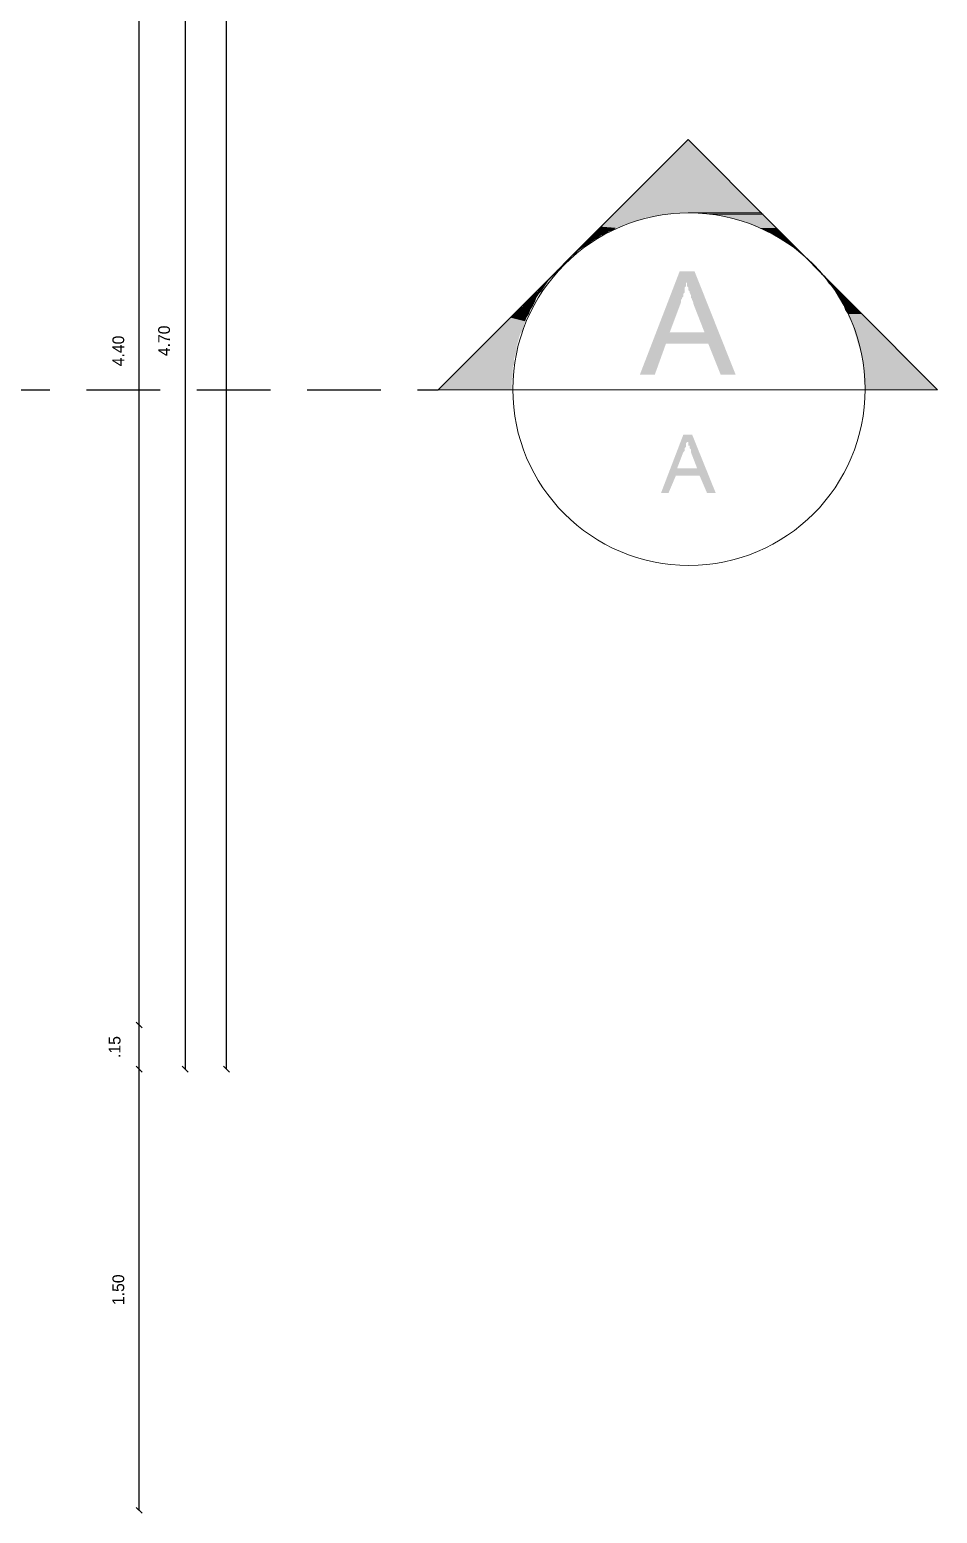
# Model space of a CAD drawing. Header units: metres. Extents: x 6 to 145, y 4 to 18.
# Drawn here: x 20.88 to 23.97, y 6.29 to 11.33 of the extents above; entities that cross this region are included whole.
import ezdxf

# ---------------------------------------------------------------- set-up
doc = ezdxf.new("R2010")
doc.units = ezdxf.units.M
doc.linetypes.add('DASHED2', pattern=[0.375, 0.25, -0.125])
doc.layers.get('0').update_dxf_attribs({"linetype": 'DASHED2'})
for name, color, linetype in [('ARQ - Cotas', 9, 'Continuous'), ('COTA', 5, 'Continuous'), ('G', 7, 'Continuous'), ('J', 7, 'Continuous'), ('N', 7, 'Continuous')]:
    doc.layers.add(name, color=color, linetype=linetype)
doc.layers.add('L', color=7, linetype='Continuous', true_color=0x989898)
doc.layers.add('M', color=7, linetype='Continuous', true_color=0xbababa)
doc.styles.add('ISA', font='stylu.ttf')
doc.dimstyles.new('ANAPAULA25', dxfattribs={"dimscale": 0, "dimtxt": 0.04, "dimasz": 0.02, "dimexe": 0.1, "dimexo": 0.4, "dimgap": 0.05, "dimtad": 1, "dimzin": 4, "dimdsep": 46, "dimtxsty": 'ISA', "dimblk": 'OBLIQUE', "dimcen": 0.03, "dimse1": 1, "dimse2": 1, "dimclrd": 256, "dimclrt": 256, "dimadec": 0, "dimazin": 0, "dimtfac": 1, "dimtmove": 2, "dimatfit": 3, "dimldrblk": 'OPEN30', "dimfxl": 0.1, "dimtolj": 1, "dimtzin": 0, "dimlwd": -1, "dimarcsym": 0})

# ---------------------------------------------------------------- blocks, each defined once
blk = doc.blocks.new('_Oblique')
at = {"color": 0, "linetype": 'ByBlock', "lineweight": -2}
blk.add_line((-0.5, -0.5), (0.5, 0.5), dxfattribs=at)
blk = doc.blocks.new('*D131')
at = {"layer": 'COTA', "ltscale": 1000, "transparency": 16777216}
blk.add_line((21.2529, 7.8017), (21.2529, 7.9517), dxfattribs=at)
at = {"layer": 'Defpoints', "color": 0, "ltscale": 1000, "transparency": 16777216}
for p in [(19.7732, 7.9517), (21.2529, 7.9517), (19.7732, 7.8017)]:
    blk.add_point(p, dxfattribs=at)
at = {"layer": 'COTA', "ltscale": 1000, "transparency": 16777216, "xscale": 0.02, "yscale": 0.02, "zscale": 0.02}
for p, rotation in [((21.2529, 7.9517), 90), ((21.2529, 7.8017), 270)]:
    blk.add_blockref('_Oblique', p, dxfattribs=dict(at, rotation=rotation))
at = {"layer": 'COTA', "ltscale": 1000, "transparency": 16777216, "insert": (21.1693, 7.8767), "char_height": 0.04, "attachment_point": 5, "rotation": 90, "style": 'ISA'}
blk.add_mtext('\\A1;.15', dxfattribs=at)
blk = doc.blocks.new('_Open30')
at = {"layer": 'ARQ - Cotas', "color": 0, "lineweight": -2}
for p, q in [((-1, 0.27), (0, 0)), ((0, 0), (-1, -0.27)), ((0, 0), (-1, 0))]:
    blk.add_line(p, q, dxfattribs=at)
blk = doc.blocks.new('*D132')
at = {"layer": 'COTA', "ltscale": 1000, "transparency": 16777216}
blk.add_line((21.2529, 7.9517), (21.2529, 12.3517), dxfattribs=at)
at = {"layer": 'Defpoints', "color": 0, "ltscale": 1000, "transparency": 16777216}
for p in [(19.8223, 12.3517), (21.2529, 12.3517), (19.8223, 7.9517)]:
    blk.add_point(p, dxfattribs=at)
at = {"layer": 'COTA', "ltscale": 1000, "transparency": 16777216, "xscale": 0.02, "yscale": 0.02, "zscale": 0.02}
for p, rotation in [((21.2529, 12.3517), 90), ((21.2529, 7.9517), 270)]:
    blk.add_blockref('_Oblique', p, dxfattribs=dict(at, rotation=rotation))
at = {"layer": 'COTA', "ltscale": 1000, "transparency": 16777216, "insert": (21.1819, 10.2427), "char_height": 0.04, "attachment_point": 5, "rotation": 90, "style": 'ISA'}
blk.add_mtext('\\A1;4.40', dxfattribs=at)
blk = doc.blocks.new('*D137')
at = {"layer": 'COTA', "ltscale": 1000, "transparency": 16777216}
blk.add_line((21.4092, 12.5017), (21.4092, 7.8017), dxfattribs=at)
at = {"layer": 'Defpoints', "color": 0, "ltscale": 1000, "transparency": 16777216}
for p in [(19.6254, 12.5017), (19.6254, 7.8017), (21.4092, 7.8017)]:
    blk.add_point(p, dxfattribs=at)
at = {"layer": 'COTA', "ltscale": 1000, "transparency": 16777216, "xscale": 0.02, "yscale": 0.02, "zscale": 0.02}
for p, rotation in [((21.4092, 12.5017), 90), ((21.4092, 7.8017), 270)]:
    blk.add_blockref('_Oblique', p, dxfattribs=dict(at, rotation=rotation))
at = {"layer": 'COTA', "ltscale": 1000, "transparency": 16777216, "insert": (21.3376, 10.2771), "char_height": 0.04, "attachment_point": 5, "rotation": 90, "style": 'ISA'}
blk.add_mtext('\\A1;4.70', dxfattribs=at)
blk = doc.blocks.new('*D138')
at = {"layer": 'COTA', "ltscale": 1000, "transparency": 16777216}
blk.add_line((21.5492, 7.8017), (21.5492, 16.4517), dxfattribs=at)
at = {"layer": 'Defpoints', "color": 0, "ltscale": 1000, "transparency": 16777216}
for p in [(18.1754, 16.4517), (21.5492, 16.4517), (19.0271, 7.8017)]:
    blk.add_point(p, dxfattribs=at)
at = {"layer": 'COTA', "ltscale": 1000, "transparency": 16777216, "xscale": 0.02, "yscale": 0.02, "zscale": 0.02}
for p, rotation in [((21.5492, 16.4517), 90), ((21.5492, 7.8017), 270)]:
    blk.add_blockref('_Oblique', p, dxfattribs=dict(at, rotation=rotation))
at = {"layer": 'COTA', "ltscale": 1000, "transparency": 16777216, "insert": (21.4783, 12.1267), "char_height": 0.04, "attachment_point": 5, "rotation": 90, "style": 'ISA'}
blk.add_mtext('\\A1;8.65', dxfattribs=at)
blk = doc.blocks.new('*D140')
at = {"layer": 'COTA', "ltscale": 1000, "transparency": 16777216}
blk.add_line((21.2529, 6.3017), (21.2529, 7.8017), dxfattribs=at)
at = {"layer": 'Defpoints', "color": 0, "ltscale": 1000, "transparency": 16777216}
for p in [(19.4869, 7.8017), (21.2529, 7.8017), (19.4869, 6.3017)]:
    blk.add_point(p, dxfattribs=at)
at = {"layer": 'COTA', "ltscale": 1000, "transparency": 16777216, "xscale": 0.02, "yscale": 0.02, "zscale": 0.02}
for p, rotation in [((21.2529, 7.8017), 90), ((21.2529, 6.3017), 270)]:
    blk.add_blockref('_Oblique', p, dxfattribs=dict(at, rotation=rotation))
at = {"layer": 'COTA', "ltscale": 1000, "transparency": 16777216, "insert": (21.1819, 7.0517), "char_height": 0.04, "attachment_point": 5, "rotation": 90, "style": 'ISA'}
blk.add_mtext('\\A1;1.50', dxfattribs=at)

msp = doc.modelspace()

# ---------------------------------------------------------------- hatches: boundary and pattern name
at = {"layer": 'N', "transparency": 33554559}
h = msp.add_hatch(color=0, dxfattribs=at)
h.paths.add_polyline_path([(22.9549, 10.1618), (23.0903, 10.5132), (23.1411, 10.5132), (23.2808, 10.1618), (23.23, 10.1618), (23.1877, 10.2676), (23.0438, 10.2676), (23.0057, 10.1618)], flags=0)
h.paths.add_polyline_path([(23.0565, 10.3057), (23.175, 10.3057), (23.1369, 10.4031), (23.1369, 10.4073), (23.1327, 10.4158), (23.1327, 10.42), (23.1284, 10.4243), (23.1284, 10.4285), (23.1284, 10.4327), (23.1242, 10.4412), (23.1242, 10.4454), (23.12, 10.4497), (23.12, 10.4539), (23.12, 10.4581), (23.1157, 10.4624), (23.1157, 10.4666), (23.1157, 10.4708), (23.1157, 10.4751), (23.1115, 10.4751), (23.1115, 10.4708), (23.1115, 10.4666), (23.1115, 10.4624), (23.1073, 10.4581), (23.1073, 10.4539), (23.1073, 10.4497), (23.1073, 10.4412), (23.103, 10.437), (23.103, 10.4327), (23.103, 10.4285), (23.0988, 10.4243), (23.0988, 10.42), (23.0946, 10.4158), (23.0946, 10.4116), (23.0946, 10.4073)], flags=0)
h = msp.add_hatch(color=0, dxfattribs=at)
h.paths.add_polyline_path([(23.0268, 9.7596), (23.103, 9.9586), (23.1327, 9.9586), (23.2131, 9.7596), (23.1835, 9.7596), (23.1581, 9.8189), (23.0776, 9.8189), (23.0522, 9.7596)], flags=0)
h.paths.add_polyline_path([(23.0819, 9.8443), (23.1496, 9.8443), (23.1284, 9.8993), (23.1284, 9.8993), (23.1284, 9.9036), (23.1284, 9.9078), (23.1242, 9.912), (23.1242, 9.912), (23.1242, 9.9163), (23.1242, 9.9205), (23.12, 9.9205), (23.12, 9.9247), (23.12, 9.9247), (23.12, 9.929), (23.12, 9.9332), (23.1157, 9.9332), (23.1157, 9.9374), (23.1157, 9.9374), (23.1157, 9.9374), (23.1157, 9.9374), (23.1157, 9.9332), (23.1157, 9.9332), (23.1115, 9.929), (23.1115, 9.9247), (23.1115, 9.9247), (23.1115, 9.9205), (23.1115, 9.9163), (23.1115, 9.9163), (23.1073, 9.912), (23.1073, 9.9078), (23.1073, 9.9078), (23.1073, 9.9036), (23.1073, 9.9036), (23.103, 9.8993)], flags=0)

# ---------------------------------------------------------------- linework, layer by layer
at = {"layer": 'G', "color": 0, "linetype": 'DASHED2'}
msp.add_line((8.324, 10.1088), (22.2689, 10.1106), dxfattribs=at)
at = {"layer": 'J', "color": 0, "lineweight": 9}
for p, q in [((23.1198, 10.9616), (22.2689, 10.1106)), ((23.9665, 10.1106), (23.1198, 10.9616)), ((22.2689, 10.1106), (22.5187, 10.1106)), ((22.5187, 10.1106), (23.721, 10.1106)), ((23.721, 10.1106), (23.9665, 10.1106))]:
    msp.add_line(p, q, dxfattribs=at)
msp.add_circle((23.1219, 10.1128), 0.599, dxfattribs=at)
at = {"layer": 'L', "color": 0, "lineweight": 18}
msp.add_line((23.721, 10.1106), (23.9665, 10.1106), dxfattribs=at)
at = {"layer": 'M', "color": 0, "lineweight": 0}
for p, q in [((23.3696, 10.7118), (23.1198, 10.7118)), ((23.1198, 10.7118), (23.3696, 10.7118)), ((23.3696, 10.7118), (23.1325, 10.7118)), ((23.1325, 10.7118), (23.3696, 10.7118)), ((23.3696, 10.7118), (23.1494, 10.7118)), ((23.1494, 10.7118), (23.3696, 10.7118)), ((23.3738, 10.7076), (23.1918, 10.7076)), ((23.1918, 10.7076), (23.3738, 10.7076)), ((22.6668, 10.5043), (22.6753, 10.517)), ((22.6753, 10.517), (22.6668, 10.5043)), ((23.5855, 10.4959), (23.5728, 10.5043)), ((23.5728, 10.5043), (23.5855, 10.4959))]:
    msp.add_line(p, q, dxfattribs=at)
at = {"layer": 'M', "color": 0, "transparency": 33554559}
for points in [[(23.1198, 10.9616), (23.3696, 10.7118), (22.87, 10.7118)], [(22.8531, 10.6949), (22.9589, 10.6906), (22.8489, 10.6906)], [(22.8573, 10.6991), (22.9716, 10.6949), (22.8531, 10.6949)], [(22.9716, 10.6949), (22.8531, 10.6949), (22.9589, 10.6906)], [(22.8616, 10.7033), (23.0013, 10.6991), (22.8573, 10.6991)], [(22.9886, 10.6991), (22.9886, 10.6991), (22.8573, 10.6991)], [(22.9886, 10.6991), (22.8573, 10.6991), (23.0013, 10.6991)], [(22.9886, 10.6991), (22.8573, 10.6991), (22.9716, 10.6949)], [(22.8658, 10.7076), (23.0182, 10.7033), (22.8616, 10.7033)], [(23.0182, 10.7033), (22.8616, 10.7033), (23.0013, 10.6991)], [(22.87, 10.7076), (23.0436, 10.7076), (22.8658, 10.7076)], [(23.0309, 10.7076), (23.0309, 10.7076), (22.8658, 10.7076)], [(23.0309, 10.7076), (22.8658, 10.7076), (23.0436, 10.7076)], [(23.0309, 10.7076), (22.8658, 10.7076), (23.0182, 10.7033)], [(23.1029, 10.7118), (23.1029, 10.7118), (22.87, 10.7118)], [(23.1029, 10.7118), (22.87, 10.7118), (23.1198, 10.7118)], [(23.0902, 10.7118), (23.0902, 10.7118), (22.87, 10.7118)], [(23.0902, 10.7118), (22.87, 10.7118), (23.1029, 10.7118)], [(23.0732, 10.7118), (23.0732, 10.7118), (22.87, 10.7118)], [(23.0732, 10.7118), (22.87, 10.7118), (23.0902, 10.7118)], [(23.0732, 10.7118), (22.87, 10.7118), (23.0605, 10.7076)], [(22.87, 10.7118), (23.0605, 10.7076), (22.87, 10.7076)], [(23.0605, 10.7076), (22.87, 10.7076), (23.0436, 10.7076)], [(23.1198, 10.7118), (23.3696, 10.7118), (23.1325, 10.7118)], [(23.1325, 10.7118), (23.3696, 10.7118), (23.1494, 10.7118)], [(23.1494, 10.7118), (23.3696, 10.7118), (23.1621, 10.7118)], [(23.3696, 10.7118), (23.1621, 10.7118), (23.3696, 10.7076)], [(23.1621, 10.7118), (23.3696, 10.7076), (23.1791, 10.7076)], [(23.3696, 10.7076), (23.1791, 10.7076), (23.3738, 10.7076)], [(23.1791, 10.7076), (23.3738, 10.7076), (23.1918, 10.7076)], [(23.1918, 10.7076), (23.3738, 10.7076), (23.2087, 10.7076)], [(23.3738, 10.7076), (23.2087, 10.7076), (23.3781, 10.7033)], [(23.2087, 10.7076), (23.3781, 10.7033), (23.2214, 10.7033)], [(23.3781, 10.7033), (23.2214, 10.7033), (23.3781, 10.6991)], [(23.2214, 10.7033), (23.3781, 10.6991), (23.2383, 10.6991)], [(23.3781, 10.6991), (23.2383, 10.6991), (23.3823, 10.6991)], [(23.2383, 10.6991), (23.3823, 10.6991), (23.251, 10.6991)], [(23.3823, 10.6991), (23.251, 10.6991), (23.3865, 10.6949)], [(23.251, 10.6991), (23.3865, 10.6949), (23.2638, 10.6949)], [(23.3865, 10.6949), (23.2638, 10.6949), (23.3908, 10.6906)], [(23.2638, 10.6949), (23.3908, 10.6906), (23.2807, 10.6906)], [(22.8065, 10.6483), (22.8362, 10.6398), (22.7981, 10.6398)], [(22.8108, 10.6525), (22.8489, 10.6483), (22.8065, 10.6483)], [(22.8489, 10.6483), (22.8065, 10.6483), (22.8362, 10.6398)], [(22.8192, 10.661), (22.8616, 10.6525), (22.8108, 10.6525)], [(22.8616, 10.6525), (22.8108, 10.6525), (22.8489, 10.6483)], [(22.8235, 10.6652), (22.8743, 10.661), (22.8192, 10.661)], [(22.8743, 10.661), (22.8192, 10.661), (22.8616, 10.6525)], [(22.8319, 10.6737), (22.887, 10.6652), (22.8235, 10.6652)], [(22.887, 10.6652), (22.8235, 10.6652), (22.8743, 10.661)], [(22.8362, 10.6779), (22.9039, 10.6737), (22.8319, 10.6737)], [(22.9039, 10.6737), (22.8319, 10.6737), (22.887, 10.6652)], [(22.8404, 10.6822), (22.9166, 10.6779), (22.8362, 10.6779)], [(22.9166, 10.6779), (22.8362, 10.6779), (22.9039, 10.6737)], [(22.8446, 10.6864), (22.9293, 10.6822), (22.8404, 10.6822)], [(22.9293, 10.6822), (22.8404, 10.6822), (22.9166, 10.6779)], [(22.8489, 10.6906), (22.9462, 10.6864), (22.8446, 10.6864)], [(22.9462, 10.6864), (22.8446, 10.6864), (22.9293, 10.6822)], [(22.9589, 10.6906), (22.8489, 10.6906), (22.9462, 10.6864)], [(23.3908, 10.6906), (23.2807, 10.6906), (23.395, 10.6864)], [(23.2807, 10.6906), (23.395, 10.6864), (23.2934, 10.6864)], [(23.395, 10.6864), (23.2934, 10.6864), (23.3992, 10.6822)], [(23.2934, 10.6864), (23.3992, 10.6822), (23.3103, 10.6822)], [(23.3992, 10.6822), (23.3103, 10.6822), (23.4035, 10.6779)], [(23.3103, 10.6822), (23.4035, 10.6779), (23.323, 10.6779)], [(23.4035, 10.6779), (23.323, 10.6779), (23.4077, 10.6737)], [(23.323, 10.6779), (23.4077, 10.6737), (23.3357, 10.6737)], [(23.4077, 10.6737), (23.3357, 10.6737), (23.4119, 10.6652)], [(23.3357, 10.6737), (23.4119, 10.6652), (23.3484, 10.6652)], [(23.4119, 10.6652), (23.3484, 10.6652), (23.4204, 10.661)], [(23.3484, 10.6652), (23.4204, 10.661), (23.3654, 10.661)], [(23.4204, 10.661), (23.3654, 10.661), (23.4246, 10.6525)], [(23.3654, 10.661), (23.4246, 10.6525), (23.3781, 10.6525)], [(23.4246, 10.6525), (23.3781, 10.6525), (23.4331, 10.6483)], [(23.3781, 10.6525), (23.4331, 10.6483), (23.3908, 10.6483)], [(23.4331, 10.6483), (23.3908, 10.6483), (23.4373, 10.6398)], [(23.3908, 10.6483), (23.4373, 10.6398), (23.4035, 10.6398)], [(22.7515, 10.5933), (22.7473, 10.5848), (22.743, 10.5848)], [(22.76, 10.5933), (22.7515, 10.5933), (22.7473, 10.5848)], [(22.76, 10.6017), (22.76, 10.5933), (22.7515, 10.5933)], [(22.7684, 10.6102), (22.7727, 10.6017), (22.76, 10.6017)], [(22.7727, 10.6017), (22.76, 10.6017), (22.76, 10.5933)], [(22.7769, 10.6187), (22.7854, 10.6102), (22.7684, 10.6102)], [(22.7854, 10.6102), (22.7684, 10.6102), (22.7727, 10.6017)], [(22.7854, 10.6271), (22.7981, 10.6187), (22.7769, 10.6187)], [(22.7981, 10.6187), (22.7769, 10.6187), (22.7854, 10.6102)], [(22.7938, 10.6356), (22.8108, 10.6271), (22.7854, 10.6271)], [(22.8108, 10.6271), (22.7854, 10.6271), (22.7981, 10.6187)], [(22.7981, 10.6398), (22.8235, 10.6356), (22.7938, 10.6356)], [(22.8235, 10.6356), (22.7938, 10.6356), (22.8108, 10.6271)], [(22.8362, 10.6398), (22.7981, 10.6398), (22.8235, 10.6356)], [(23.4373, 10.6398), (23.4035, 10.6398), (23.4458, 10.6356)], [(23.4035, 10.6398), (23.4458, 10.6356), (23.4162, 10.6356)], [(23.4458, 10.6356), (23.4162, 10.6356), (23.4543, 10.6271)], [(23.4162, 10.6356), (23.4543, 10.6271), (23.4289, 10.6271)], [(23.4543, 10.6271), (23.4289, 10.6271), (23.4627, 10.6187)], [(23.4289, 10.6271), (23.4627, 10.6187), (23.4416, 10.6187)], [(23.4627, 10.6187), (23.4416, 10.6187), (23.4712, 10.6102)], [(23.4416, 10.6187), (23.4712, 10.6102), (23.4543, 10.6102)], [(23.4712, 10.6102), (23.4543, 10.6102), (23.4797, 10.6017)], [(23.4543, 10.6102), (23.4797, 10.6017), (23.467, 10.6017)], [(23.4797, 10.6017), (23.467, 10.6017), (23.4881, 10.5933)], [(23.467, 10.6017), (23.4881, 10.5933), (23.4797, 10.5933)], [(23.4881, 10.5933), (23.4797, 10.5933), (23.4966, 10.5848)], [(23.4797, 10.5933), (23.4966, 10.5848), (23.4881, 10.5848)], [(22.7134, 10.5552), (22.7049, 10.5467), (22.7049, 10.5467)], [(22.7261, 10.5636), (22.7134, 10.5552), (22.7134, 10.5552)], [(22.7134, 10.5552), (22.7134, 10.5552), (22.7261, 10.5636)], [(22.7261, 10.5636), (22.7261, 10.5636), (22.7346, 10.5763)], [(22.7261, 10.5636), (22.7346, 10.5763), (22.7388, 10.5763)], [(22.743, 10.5848), (22.7388, 10.5763), (22.7346, 10.5763)], [(22.7473, 10.5848), (22.743, 10.5848), (22.7388, 10.5763)], [(23.4966, 10.5848), (23.4881, 10.5848), (23.5051, 10.5763)], [(23.4881, 10.5848), (23.5051, 10.5763), (23.5008, 10.5763)], [(23.5135, 10.5636), (23.5135, 10.5636), (23.5008, 10.5763)], [(23.5135, 10.5636), (23.5008, 10.5763), (23.5051, 10.5763)], [(23.5135, 10.5636), (23.522, 10.5552), (23.5262, 10.5552)], [(23.5135, 10.5636), (23.5262, 10.5552), (23.5262, 10.5552)], [(23.522, 10.5552), (23.5262, 10.5552), (23.5347, 10.5467)], [(22.6541, 10.4959), (22.6457, 10.4832), (22.6414, 10.4832)], [(22.6584, 10.4959), (22.6541, 10.4959), (22.6457, 10.4832)], [(22.6626, 10.5043), (22.6584, 10.4959), (22.6541, 10.4959)], [(22.6668, 10.5043), (22.6626, 10.5043), (22.6584, 10.4959)], [(22.6753, 10.517), (22.6668, 10.5043), (22.6626, 10.5043)], [(22.688, 10.5255), (22.6753, 10.517), (22.6753, 10.517)], [(23.5516, 10.5255), (23.5643, 10.517), (23.5643, 10.517)], [(23.5643, 10.517), (23.5728, 10.5043), (23.5728, 10.5043)], [(23.5728, 10.5043), (23.5728, 10.5043), (23.5643, 10.517)], [(23.5728, 10.5043), (23.5855, 10.4959), (23.5813, 10.4959)], [(23.5855, 10.4959), (23.5813, 10.4959), (23.5982, 10.4832)], [(23.5813, 10.4959), (23.5982, 10.4832), (23.5897, 10.4832)], [(22.6076, 10.4451), (22.6118, 10.4366), (22.5949, 10.4366)], [(22.616, 10.4578), (22.6203, 10.4451), (22.6076, 10.4451)], [(22.6203, 10.4451), (22.6076, 10.4451), (22.6118, 10.4366)], [(22.6287, 10.4705), (22.6287, 10.4578), (22.616, 10.4578)], [(22.6287, 10.4578), (22.616, 10.4578), (22.6203, 10.4451)], [(22.6414, 10.4832), (22.6372, 10.4705), (22.6287, 10.4705)], [(22.6372, 10.4705), (22.6287, 10.4705), (22.6287, 10.4578)], [(22.6457, 10.4832), (22.6414, 10.4832), (22.6372, 10.4705)], [(23.5982, 10.4832), (23.5897, 10.4832), (23.6109, 10.4705)], [(23.5897, 10.4832), (23.6109, 10.4705), (23.5982, 10.4705)], [(23.6109, 10.4705), (23.5982, 10.4705), (23.6194, 10.4578)], [(23.5982, 10.4705), (23.6194, 10.4578), (23.6109, 10.4578)], [(23.6194, 10.4578), (23.6109, 10.4578), (23.6321, 10.4451)], [(23.6109, 10.4578), (23.6321, 10.4451), (23.6194, 10.4451)], [(23.6321, 10.4451), (23.6194, 10.4451), (23.6448, 10.4366)], [(23.6194, 10.4451), (23.6448, 10.4366), (23.6236, 10.4366)], [(22.5568, 10.3943), (22.5822, 10.3816), (22.5398, 10.3816)], [(22.5695, 10.4112), (22.5906, 10.3943), (22.5568, 10.3943)], [(22.5906, 10.3943), (22.5568, 10.3943), (22.5822, 10.3816)], [(22.5822, 10.4239), (22.5991, 10.4112), (22.5695, 10.4112)], [(22.5991, 10.4112), (22.5695, 10.4112), (22.5906, 10.3943)], [(22.5949, 10.4366), (22.6033, 10.4239), (22.5822, 10.4239)], [(22.6033, 10.4239), (22.5822, 10.4239), (22.5991, 10.4112)], [(22.6118, 10.4366), (22.5949, 10.4366), (22.6033, 10.4239)], [(23.6448, 10.4366), (23.6236, 10.4366), (23.6575, 10.4239)], [(23.6236, 10.4366), (23.6575, 10.4239), (23.6321, 10.4239)], [(23.6575, 10.4239), (23.6321, 10.4239), (23.6702, 10.4112)], [(23.6321, 10.4239), (23.6702, 10.4112), (23.6405, 10.4112)], [(23.6702, 10.4112), (23.6405, 10.4112), (23.6829, 10.3943)], [(23.6405, 10.4112), (23.6829, 10.3943), (23.649, 10.3943)], [(23.6829, 10.3943), (23.649, 10.3943), (23.6956, 10.3816)], [(23.649, 10.3943), (23.6956, 10.3816), (23.6532, 10.3816)], [(22.5017, 10.3435), (22.561, 10.3308), (22.489, 10.3308)], [(22.5144, 10.3562), (22.5652, 10.3435), (22.5017, 10.3435)], [(22.5652, 10.3435), (22.5017, 10.3435), (22.561, 10.3308)], [(22.5271, 10.3689), (22.5695, 10.3562), (22.5144, 10.3562)], [(22.5695, 10.3562), (22.5144, 10.3562), (22.5652, 10.3435)], [(22.5398, 10.3816), (22.5779, 10.3689), (22.5271, 10.3689)], [(22.5779, 10.3689), (22.5271, 10.3689), (22.5695, 10.3562)], [(22.5822, 10.3816), (22.5398, 10.3816), (22.5779, 10.3689)], [(23.6956, 10.3816), (23.6532, 10.3816), (23.7083, 10.3689)], [(23.6532, 10.3816), (23.7083, 10.3689), (23.6617, 10.3689)], [(23.7083, 10.3689), (23.6617, 10.3689), (23.7252, 10.3562)], [(23.6617, 10.3689), (23.7252, 10.3562), (23.6659, 10.3562)], [(23.7252, 10.3562), (23.6659, 10.3562), (23.7379, 10.3435)], [(23.6659, 10.3562), (23.7379, 10.3435), (23.6744, 10.3435)], [(23.7379, 10.3435), (23.6744, 10.3435), (23.7506, 10.3308)], [(23.6744, 10.3435), (23.7506, 10.3308), (23.6786, 10.3308)], [(22.4467, 10.2884), (22.5398, 10.2715), (22.4298, 10.2715)], [(22.4594, 10.3011), (22.5441, 10.2884), (22.4467, 10.2884)], [(22.5441, 10.2884), (22.4467, 10.2884), (22.5398, 10.2715)], [(22.4721, 10.3138), (22.5483, 10.3011), (22.4594, 10.3011)], [(22.5483, 10.3011), (22.4594, 10.3011), (22.5441, 10.2884)], [(22.489, 10.3308), (22.5568, 10.3138), (22.4721, 10.3138)], [(22.5568, 10.3138), (22.4721, 10.3138), (22.5483, 10.3011)], [(22.561, 10.3308), (22.489, 10.3308), (22.5568, 10.3138)], [(23.7506, 10.3308), (23.6786, 10.3308), (23.7633, 10.3138)], [(23.6786, 10.3308), (23.7633, 10.3138), (23.6829, 10.3138)], [(23.7633, 10.3138), (23.6829, 10.3138), (23.7802, 10.3011)], [(23.6829, 10.3138), (23.7802, 10.3011), (23.6871, 10.3011)], [(23.7802, 10.3011), (23.6871, 10.3011), (23.7929, 10.2884)], [(23.6871, 10.3011), (23.7929, 10.2884), (23.6913, 10.2884)], [(23.7929, 10.2884), (23.6913, 10.2884), (23.8056, 10.2715)], [(23.6913, 10.2884), (23.8056, 10.2715), (23.6956, 10.2715)], [(22.4044, 10.2461), (22.5314, 10.2292), (22.3874, 10.2292)], [(22.4171, 10.2588), (22.5356, 10.2461), (22.4044, 10.2461)], [(22.5356, 10.2461), (22.4044, 10.2461), (22.5314, 10.2292)], [(22.4298, 10.2715), (22.5356, 10.2588), (22.4171, 10.2588)], [(22.5356, 10.2588), (22.4171, 10.2588), (22.5356, 10.2461)], [(22.5398, 10.2715), (22.4298, 10.2715), (22.5356, 10.2588)], [(23.8056, 10.2715), (23.6956, 10.2715), (23.8226, 10.2588)], [(23.6956, 10.2715), (23.8226, 10.2588), (23.6998, 10.2588)], [(23.8226, 10.2588), (23.6998, 10.2588), (23.8353, 10.2461)], [(23.6998, 10.2588), (23.8353, 10.2461), (23.704, 10.2461)], [(23.8353, 10.2461), (23.704, 10.2461), (23.8522, 10.2292)], [(23.704, 10.2461), (23.8522, 10.2292), (23.7083, 10.2292)], [(22.3578, 10.1995), (22.5229, 10.1868), (22.3451, 10.1868)], [(22.3747, 10.2165), (22.5271, 10.1995), (22.3578, 10.1995)], [(22.5271, 10.1995), (22.3578, 10.1995), (22.5229, 10.1868)], [(22.3874, 10.2292), (22.5271, 10.2165), (22.3747, 10.2165)], [(22.5271, 10.2165), (22.3747, 10.2165), (22.5271, 10.1995)], [(22.5314, 10.2292), (22.3874, 10.2292), (22.5271, 10.2165)], [(23.8522, 10.2292), (23.7083, 10.2292), (23.8649, 10.2165)], [(23.7083, 10.2292), (23.8649, 10.2165), (23.7125, 10.2165)], [(23.8649, 10.2165), (23.7125, 10.2165), (23.8776, 10.1995)], [(23.7125, 10.2165), (23.8776, 10.1995), (23.7125, 10.1995)], [(23.8776, 10.1995), (23.7125, 10.1995), (23.8945, 10.1868)], [(23.7125, 10.1995), (23.8945, 10.1868), (23.7167, 10.1868)], [(22.2985, 10.1403), (22.5187, 10.1276), (22.2858, 10.1276)], [(22.3155, 10.1572), (22.5187, 10.1403), (22.2985, 10.1403)], [(22.5187, 10.1403), (22.2985, 10.1403), (22.5187, 10.1276)], [(22.3282, 10.1699), (22.5229, 10.1572), (22.3155, 10.1572)], [(22.5229, 10.1572), (22.3155, 10.1572), (22.5187, 10.1403)], [(22.3451, 10.1868), (22.5229, 10.1699), (22.3282, 10.1699)], [(22.5229, 10.1699), (22.3282, 10.1699), (22.5229, 10.1572)], [(22.5229, 10.1868), (22.3451, 10.1868), (22.5229, 10.1699)], [(23.8945, 10.1868), (23.7167, 10.1868), (23.9072, 10.1699)], [(23.7167, 10.1868), (23.9072, 10.1699), (23.7167, 10.1699)], [(23.9072, 10.1699), (23.7167, 10.1699), (23.9242, 10.1572)], [(23.7167, 10.1699), (23.9242, 10.1572), (23.7167, 10.1572)], [(23.9242, 10.1572), (23.7167, 10.1572), (23.9369, 10.1403)], [(23.7167, 10.1572), (23.9369, 10.1403), (23.7167, 10.1403)], [(23.9369, 10.1403), (23.7167, 10.1403), (23.9538, 10.1276)], [(23.7167, 10.1403), (23.9538, 10.1276), (23.721, 10.1276)], [(22.2858, 10.1276), (22.5187, 10.1106), (22.2689, 10.1106)], [(22.5187, 10.1276), (22.2858, 10.1276), (22.5187, 10.1106)], [(23.9538, 10.1276), (23.721, 10.1276), (23.9665, 10.1106)], [(23.721, 10.1276), (23.9665, 10.1106), (23.721, 10.1106)]]:
    msp.add_solid(points, dxfattribs=at)

# ---------------------------------------------------------------- dimensions: what is measured, and where the dimension line sits
at = {"layer": 'COTA', "color": 0, "ltscale": 1000}
for base, p1, p2, picture, middle in [((21.5492, 16.4517), (19.0271, 7.8017), (18.1754, 16.4517), '*D138', (21.4783, 12.1267)), ((21.2529, 7.8017), (19.4869, 6.3017), (19.4869, 7.8017), '*D140', (21.1819, 7.0517))]:
    dim = msp.add_linear_dim(base=base, p1=p1, p2=p2, angle=90, dimstyle='ANAPAULA25', override={"dimscale": 1}, dxfattribs=at)
    dim.commit()
    dim.dimension.update_dxf_attribs({"geometry": picture, "text_midpoint": middle})
for base, p1, p2, picture, middle in [((21.4092, 7.8017), (19.6254, 12.5017), (19.6254, 7.8017), '*D137', (21.3376, 10.2771)), ((21.2529, 12.3517), (19.8223, 7.9517), (19.8223, 12.3517), '*D132', (21.1819, 10.2427)), ((21.2529, 7.9517), (19.7732, 7.8017), (19.7732, 7.9517), '*D131', (21.1693, 7.8767))]:
    dim = msp.add_linear_dim(base=base, p1=p1, p2=p2, angle=90, dimstyle='ANAPAULA25', override={"dimscale": 1}, dxfattribs=at)
    dim.commit()
    dim.dimension.update_dxf_attribs({"geometry": picture, "text_midpoint": middle, "dimtype": 160})

doc.saveas('drawing.dxf')
